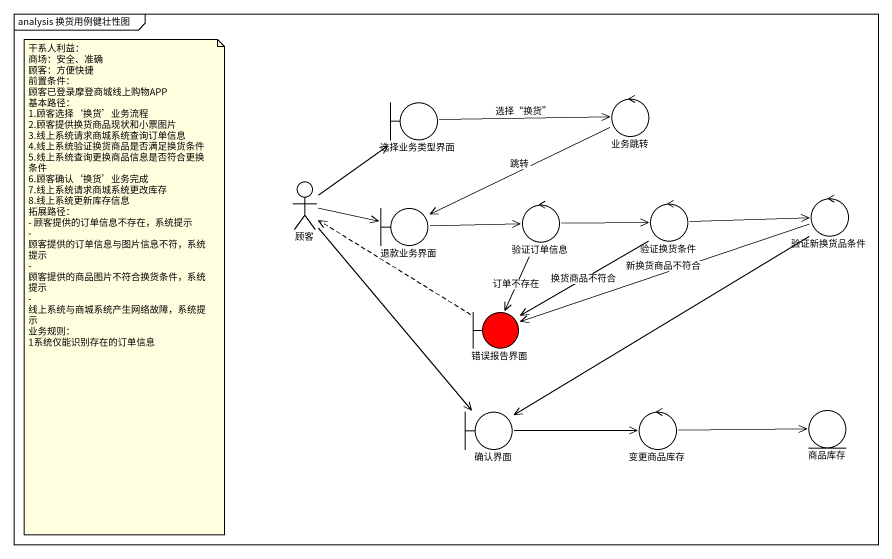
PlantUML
@startuml
mainframe analysis 换货用例健壮性图
boundary 选择业务类型界面
control 业务跳转
actor 顾客
boundary 退款业务界面
control 验证订单信息
control 验证换货条件
control 验证新换货品条件
boundary 错误报告界面 #FF0000
boundary 确认界面
control 变更商品库存
entity 商品库存
选择业务类型界面 -right-> 业务跳转 : 选择“换货”
业务跳转 -left-> 退款业务界面 : 跳转
顾客 -up-> 选择业务类型界面
顾客 -right-> 退款业务界面
顾客 --> 确认界面
退款业务界面 -right-> 验证订单信息
验证订单信息 -right-> 验证换货条件
验证订单信息 --> 错误报告界面 : 订单不存在
验证换货条件 -right-> 验证新换货品条件
验证换货条件 --> 错误报告界面 : 换货商品不符合
验证新换货品条件 -left-> 错误报告界面 : 新换货商品不符合
验证新换货品条件 --> 确认界面
错误报告界面 .left.> 顾客
确认界面 -right-> 变更商品库存
变更商品库存 -right-> 商品库存
note as N1
  干系人利益：
  商场：安全、准确
  顾客：方便快捷
  前置条件：
  顾客已登录摩登商城线上购物APP
  基本路径：
  1.顾客选择‘换货’业务流程
  2.顾客提供换货商品现状和小票图片
  3.线上系统请求商城系统查询订单信息
  4.线上系统验证换货商品是否满足换货条件
  5.线上系统查询更换商品信息是否符合更换条件
  6.顾客确认‘换货’业务完成
  7.线上系统请求商城系统更改库存
  8.线上系统更新库存信息
  拓展路径：
  - 顾客提供的订单信息不存在，系统提示
  - 顾客提供的订单信息与图片信息不符，系统提示
  - 顾客提供的商品图片不符合换货条件，系统提示
  - 线上系统与商城系统产生网络故障，系统提示
  业务规则：
  1系统仅能识别存在的订单信息
end note
@enduml
